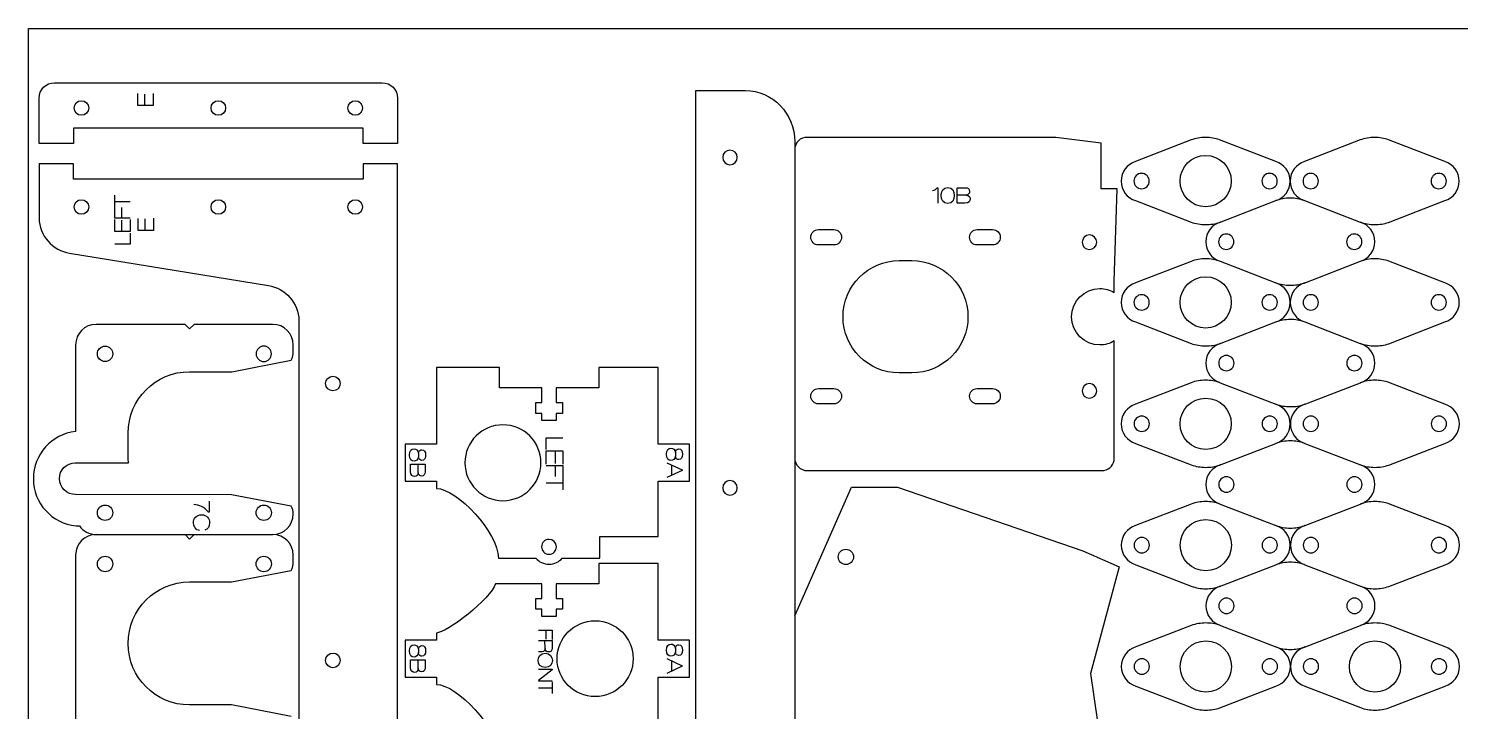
# Model space of a CAD drawing. Extents: x -610 to 0, y -305 to 0.
# Drawn here: x -609.6 to -330, y -133.2 to 0 of the extents above; entities that cross this region are included whole.
import ezdxf

# ---------------------------------------------------------------- set-up
doc = ezdxf.new("R2010")
doc.units = 0
doc.layers.add('CUTS', color=1, linetype='Continuous', true_color=0xff0000)
doc.layers.add('TEXT', color=5, linetype='Continuous', true_color=0x0000ff)
doc.layers.add('laser bed referance', color=3, linetype='Continuous', lineweight=25, true_color=0x00ff00)

msp = doc.modelspace()

# ---------------------------------------------------------------- linework, layer by layer
at = {"layer": 'CUTS', "color": 1, "true_color": 0xff0000}
msp.add_line((-537.56, -13.55), (-537.56, -22.38), dxfattribs=at)
for points in [[(-604.56, -10.55), (-540.56, -10.55)], [(-537.56, -22.38), (-544.26, -22.38), (-544.26, -19.43), (-600.86, -19.43), (-600.86, -22.38), (-607.56, -22.38), (-607.56, -13.56)], [(-479.29, -223.45), (-479.29, -215.85), (-479.29, -12.07)], [(-460.01, -22.07), (-460.01, -253.98), (-466.71, -253.98), (-466.71, -253.98)], [(-397.65, -51.48), (-397.64, -49.33), (-397.04, -31.24), (-400.2, -31.24), (-400.2, -22.34), (-409.02, -21.24), (-457.54, -21.24)], [(-382.63, -21.72), (-393.48, -25.91)], [(-366.09, -25.91), (-377.07, -21.67), (-377.07, -21.67)], [(-349.61, -21.72), (-360.45, -25.91), (-360.45, -25.91)], [(-333.06, -25.91), (-344.05, -21.67)], [(-544.26, -26.38), (-544.26, -29.33), (-600.86, -29.33), (-600.86, -26.38), (-607.56, -26.38), (-607.56, -26.38), (-607.56, -37)], [(-537.56, -258.29), (-537.56, -26.38), (-544.26, -26.38), (-544.26, -26.38)], [(-393.47, -33.55), (-382.61, -37.75)], [(-377.07, -37.79), (-366.09, -33.55)], [(-360.45, -33.55), (-349.59, -37.75)], [(-344.05, -37.79), (-333.07, -33.55)], [(-455.38, -39.2), (-452.37, -39.2)], [(-424.38, -39.2), (-421.37, -39.2)], [(-601.61, -43.77), (-562.79, -50.13)], [(-452.37, -42.2), (-455.38, -42.2), (-455.38, -42.2)], [(-421.37, -42.2), (-424.38, -42.2), (-424.38, -42.2)], [(-439.63, -45.25), (-437.13, -45.25)], [(-382.61, -45.39), (-393.46, -49.58)], [(-376.93, -45.38), (-366.07, -49.58)], [(-360.54, -49.62), (-349.56, -45.38)], [(-333.05, -49.58), (-344.03, -45.34)], [(-561.93, -57.68), (-577.28, -57.68), (-578.17, -58.56), (-579.05, -57.68), (-596.43, -57.68)], [(-556.84, -56.9), (-556.84, -64.51), (-556.84, -268.29)], [(-393.46, -57.22), (-382.59, -61.42)], [(-377.06, -61.46), (-366.08, -57.22)], [(-360.43, -57.22), (-349.57, -61.42)], [(-344.03, -61.46), (-333.06, -57.22)], [(-397.64, -83.57), (-397.64, -60.93)], [(-600.43, -61.68), (-600.43, -78.6)], [(-557.93, -62.93), (-557.93, -61.68)], [(-578.18, -66.93), (-569.94, -66.93), (-558.35, -64.7)], [(-505.4, -103.28), (-498.09, -103.28), (-498.09, -99.08), (-486.69, -99.08), (-486.69, -88.28), (-480.59, -88.28), (-480.59, -81.08), (-486.69, -81.08), (-486.69, -66.08), (-498.28, -66.08), (-498.28, -70.08), (-506.58, -70.08), (-506.58, -72.95), (-505.38, -72.95), (-505.38, -75.05), (-506.58, -75.05), (-506.58, -76.44), (-509.39, -76.44), (-509.39, -75.05), (-510.59, -75.05), (-510.59, -72.95), (-509.39, -72.95), (-509.39, -70.08), (-517.68, -70.08), (-517.68, -66.08), (-529.98, -66.08), (-529.98, -81.08), (-536.08, -81.08), (-536.08, -88.29), (-529.98, -88.29), (-529.98, -89.7), (-529.99, -89.7)], [(-437.13, -67.15), (-439.63, -67.15), (-439.63, -67.15)], [(-382.6, -69.07), (-393.45, -73.26)], [(-376.92, -69.06), (-366.06, -73.26)], [(-360.52, -73.3), (-349.54, -69.06)], [(-333.04, -73.26), (-344.02, -69.02)], [(-455.38, -70.2), (-452.37, -70.2)], [(-424.38, -70.2), (-421.37, -70.2)], [(-452.37, -73.2), (-455.38, -73.2), (-455.38, -73.2)], [(-421.37, -73.2), (-424.38, -73.2), (-424.38, -73.2)], [(-393.45, -80.9), (-382.58, -85.1)], [(-377.05, -85.14), (-366.07, -80.9)], [(-360.42, -80.9), (-349.56, -85.1)], [(-344.02, -85.14), (-333.04, -80.9)], [(-600.5, -84.69), (-590.13, -84.69)], [(-457.54, -86.22), (-400.07, -86.22)], [(-459.99, -114.57), (-448.95, -89.45), (-439.92, -89.45), (-403.78, -101.84), (-396.63, -104.97), (-402.23, -125.77), (-400.2, -140.17), (-393.63, -148.81), (-393.63, -207.75), (-456.63, -207.75), (-459.99, -192.01)], [(-558.35, -93.16), (-569.97, -90.92), (-600.43, -90.9)], [(-382.59, -92.74), (-393.44, -96.94)], [(-376.91, -92.74), (-366.05, -96.94)], [(-360.51, -96.98), (-349.53, -92.74)], [(-333.03, -96.94), (-344.01, -92.7)], [(-600.35, -97), (-599.69, -97)], [(-596.43, -98.68), (-561.93, -98.68)], [(-577.28, -98.68), (-578.17, -99.56), (-579.05, -98.68)], [(-600.43, -102.68), (-600.43, -135.68)], [(-557.93, -103.94), (-557.93, -102.68)], [(-517.88, -103.28), (-510.57, -103.28)], [(-578.18, -107.93), (-569.96, -107.93), (-558.34, -105.7)], [(-486.69, -137.31), (-486.69, -126.51), (-480.59, -126.51), (-480.59, -119.31), (-486.69, -119.31), (-486.69, -104.31), (-498.28, -104.31), (-498.28, -108.31), (-506.58, -108.31), (-506.58, -111.17), (-505.38, -111.17), (-505.38, -113.27), (-506.58, -113.27), (-506.58, -114.66), (-509.39, -114.66), (-509.39, -113.27), (-510.58, -113.27), (-510.58, -111.17), (-509.39, -111.17), (-509.39, -108.31), (-518.45, -108.31), (-518.45, -108.31), (-518.45, -108.31)], [(-393.43, -104.58), (-382.57, -108.77)], [(-377.04, -108.82), (-366.06, -104.58)], [(-360.41, -104.58), (-349.55, -108.77)], [(-344.01, -108.82), (-333.03, -104.58)], [(-382.58, -116.42), (-393.43, -120.62)], [(-376.9, -116.42), (-366.04, -120.62)], [(-360.5, -120.66), (-349.52, -116.42)], [(-333.02, -120.62), (-344, -116.38)], [(-529.99, -117.9), (-529.98, -117.9), (-529.98, -119.31), (-536.08, -119.31), (-536.08, -126.51), (-529.98, -126.51), (-529.98, -127.92), (-529.99, -127.92)], [(-393.42, -128.25), (-382.56, -132.45)], [(-377.02, -132.49), (-366.05, -128.25)], [(-360.4, -128.26), (-349.54, -132.45)], [(-344, -132.49), (-333.02, -128.25)], [(-558.34, -134.16), (-569.97, -131.92), (-578.18, -131.93)]]:
    msp.add_lwpolyline(points, dxfattribs=at)
for points in [[(-607.56, -13.56), (-607.56, -11.9), (-606.21, -10.55), (-604.56, -10.55)], [(-540.56, -10.55), (-538.91, -10.55), (-537.56, -11.9), (-537.56, -13.55)], [(-479.29, -12.07), (-479.29, -12.07), (-474.95, -12.07), (-469.65, -12.07)], [(-469.65, -12.07), (-464.35, -12.07), (-460.01, -16.57), (-460.01, -22.07)], [(-600.71, -15.47), (-600.71, -14.68), (-600.07, -14.05), (-599.29, -14.05)], [(-599.29, -16.9), (-600.07, -16.9), (-600.71, -16.26), (-600.71, -15.47)], [(-599.29, -14.05), (-598.5, -14.05), (-597.86, -14.68), (-597.86, -15.47)], [(-597.86, -15.47), (-597.86, -16.26), (-598.5, -16.9), (-599.29, -16.9)], [(-573.99, -15.47), (-573.99, -14.68), (-573.35, -14.05), (-572.56, -14.05)], [(-572.56, -16.9), (-573.35, -16.9), (-573.99, -16.26), (-573.99, -15.47)], [(-572.56, -14.05), (-571.77, -14.05), (-571.14, -14.68), (-571.14, -15.47)], [(-571.14, -15.47), (-571.14, -16.26), (-571.77, -16.9), (-572.56, -16.9)], [(-547.26, -15.47), (-547.26, -14.68), (-546.62, -14.05), (-545.84, -14.05)], [(-545.84, -16.9), (-546.62, -16.9), (-547.26, -16.26), (-547.26, -15.47)], [(-545.84, -14.05), (-545.05, -14.05), (-544.41, -14.68), (-544.41, -15.47)], [(-544.41, -15.47), (-544.41, -16.26), (-545.05, -16.9), (-545.84, -16.9)], [(-457.54, -21.24), (-458.9, -21.14), (-460.01, -22.24), (-460.01, -23.61)], [(-379.78, -21.23), (-380.78, -21.23), (-381.74, -21.4), (-382.63, -21.72)], [(-377.07, -21.67), (-377.92, -21.39), (-378.83, -21.23), (-379.78, -21.23)], [(-346.76, -21.23), (-347.76, -21.23), (-348.72, -21.4), (-349.61, -21.72)], [(-344.05, -21.67), (-344.9, -21.39), (-345.81, -21.23), (-346.76, -21.23)], [(-472.65, -23.69), (-473.44, -23.69), (-474.07, -24.33), (-474.07, -25.11)], [(-474.07, -25.11), (-474.07, -25.9), (-473.44, -26.54), (-472.65, -26.54)], [(-471.22, -25.11), (-471.22, -24.33), (-471.86, -23.69), (-472.65, -23.69)], [(-472.65, -26.54), (-471.86, -26.54), (-471.22, -25.9), (-471.22, -25.11)], [(-384.78, -29.73), (-384.78, -26.97), (-382.54, -24.73), (-379.78, -24.73)], [(-379.78, -24.73), (-377.02, -24.73), (-374.78, -26.97), (-374.78, -29.73)], [(-393.48, -25.91), (-395.1, -26.42), (-396.28, -27.94), (-396.28, -29.73)], [(-363.28, -29.73), (-363.28, -27.94), (-364.46, -26.42), (-366.09, -25.91)], [(-360.45, -25.91), (-362.08, -26.42), (-363.26, -27.94), (-363.26, -29.73)], [(-330.26, -29.73), (-330.26, -27.94), (-331.44, -26.42), (-333.06, -25.91)], [(-396.28, -29.73), (-396.28, -31.53), (-395.1, -33.05), (-393.47, -33.55)], [(-392.28, -28.23), (-393.11, -28.23), (-393.78, -28.9), (-393.78, -29.73)], [(-393.78, -29.73), (-393.78, -30.56), (-393.11, -31.23), (-392.28, -31.23)], [(-390.78, -29.73), (-390.78, -28.9), (-391.45, -28.23), (-392.28, -28.23)], [(-392.28, -31.23), (-391.45, -31.23), (-390.78, -30.56), (-390.78, -29.73)], [(-379.78, -34.73), (-382.54, -34.73), (-384.78, -32.49), (-384.78, -29.73)], [(-374.78, -29.73), (-374.78, -32.49), (-377.02, -34.73), (-379.78, -34.73)], [(-367.28, -28.23), (-368.11, -28.23), (-368.78, -28.9), (-368.78, -29.73)], [(-368.78, -29.73), (-368.78, -30.56), (-368.11, -31.23), (-367.28, -31.23)], [(-365.78, -29.73), (-365.78, -28.9), (-366.45, -28.23), (-367.28, -28.23)], [(-367.28, -31.23), (-366.45, -31.23), (-365.78, -30.56), (-365.78, -29.73)], [(-366.09, -33.55), (-364.46, -33.05), (-363.28, -31.53), (-363.28, -29.73)], [(-363.26, -29.73), (-363.26, -31.53), (-362.08, -33.05), (-360.45, -33.55)], [(-359.26, -28.23), (-360.09, -28.23), (-360.76, -28.9), (-360.76, -29.73)], [(-360.76, -29.73), (-360.76, -30.56), (-360.09, -31.23), (-359.26, -31.23)], [(-357.76, -29.73), (-357.76, -28.9), (-358.43, -28.23), (-359.26, -28.23)], [(-359.26, -31.23), (-358.43, -31.23), (-357.76, -30.56), (-357.76, -29.73)], [(-334.26, -28.23), (-335.09, -28.23), (-335.76, -28.9), (-335.76, -29.73)], [(-335.76, -29.73), (-335.76, -30.56), (-335.09, -31.23), (-334.26, -31.23)], [(-332.76, -29.73), (-332.76, -28.9), (-333.43, -28.23), (-334.26, -28.23)], [(-334.26, -31.23), (-333.43, -31.23), (-332.76, -30.56), (-332.76, -29.73)], [(-333.07, -33.55), (-331.44, -33.05), (-330.26, -31.53), (-330.26, -29.73)], [(-600.71, -34.79), (-600.71, -34), (-600.07, -33.36), (-599.28, -33.36)], [(-599.28, -33.36), (-598.49, -33.36), (-597.86, -34), (-597.86, -34.79)], [(-573.98, -34.79), (-573.98, -34), (-573.34, -33.36), (-572.56, -33.36)], [(-572.56, -33.36), (-571.77, -33.36), (-571.13, -34), (-571.13, -34.79)], [(-547.26, -34.79), (-547.26, -34), (-546.62, -33.36), (-545.83, -33.36)], [(-545.83, -33.36), (-545.05, -33.36), (-544.41, -34), (-544.41, -34.79)], [(-363.24, -33.06), (-364.24, -33.06), (-365.2, -33.24), (-366.09, -33.55)], [(-360.54, -33.5), (-361.39, -33.22), (-362.3, -33.06), (-363.24, -33.06)], [(-599.28, -36.21), (-600.07, -36.21), (-600.71, -35.57), (-600.71, -34.79)], [(-597.86, -34.79), (-597.86, -35.57), (-598.49, -36.21), (-599.28, -36.21)], [(-572.56, -36.21), (-573.34, -36.21), (-573.98, -35.57), (-573.98, -34.79)], [(-571.13, -34.79), (-571.13, -35.57), (-571.77, -36.21), (-572.56, -36.21)], [(-545.83, -36.21), (-546.62, -36.21), (-547.26, -35.57), (-547.26, -34.79)], [(-544.41, -34.79), (-544.41, -35.57), (-545.05, -36.21), (-545.83, -36.21)], [(-607.56, -37), (-607.56, -40.3), (-604.88, -43.35), (-601.61, -43.77)], [(-382.61, -37.75), (-381.72, -38.06), (-380.77, -38.23), (-379.78, -38.23)], [(-379.78, -38.23), (-378.83, -38.23), (-377.92, -38.08), (-377.07, -37.79)], [(-376.94, -37.74), (-378.57, -38.25), (-379.75, -39.77), (-379.75, -41.56)], [(-349.59, -37.75), (-348.7, -38.06), (-347.75, -38.23), (-346.76, -38.23)], [(-346.74, -41.56), (-346.74, -39.77), (-347.92, -38.25), (-349.55, -37.74)], [(-346.76, -38.23), (-345.81, -38.23), (-344.9, -38.08), (-344.05, -37.79)], [(-456.88, -40.7), (-456.88, -39.87), (-456.21, -39.2), (-455.38, -39.2)], [(-455.38, -42.2), (-456.21, -42.2), (-456.88, -41.53), (-456.88, -40.7)], [(-452.37, -39.2), (-451.54, -39.2), (-450.87, -39.87), (-450.87, -40.7)], [(-450.87, -40.7), (-450.87, -41.53), (-451.54, -42.2), (-452.37, -42.2)], [(-425.88, -40.7), (-425.88, -39.87), (-425.21, -39.2), (-424.38, -39.2)], [(-424.38, -42.2), (-425.21, -42.2), (-425.88, -41.53), (-425.88, -40.7)], [(-421.37, -39.2), (-420.54, -39.2), (-419.87, -39.87), (-419.87, -40.7)], [(-419.87, -40.7), (-419.87, -41.53), (-420.54, -42.2), (-421.37, -42.2)], [(-402.46, -40.23), (-403.25, -40.23), (-403.89, -40.87), (-403.89, -41.66)], [(-403.89, -41.66), (-403.89, -42.44), (-403.25, -43.08), (-402.46, -43.08)], [(-401.04, -41.66), (-401.04, -40.87), (-401.67, -40.23), (-402.46, -40.23)], [(-402.46, -43.08), (-401.67, -43.08), (-401.04, -42.44), (-401.04, -41.66)], [(-379.75, -41.56), (-379.75, -43.36), (-378.56, -44.88), (-376.93, -45.38)], [(-375.75, -40.06), (-376.57, -40.06), (-377.25, -40.74), (-377.25, -41.56)], [(-377.25, -41.56), (-377.25, -42.39), (-376.57, -43.06), (-375.75, -43.06)], [(-374.25, -41.56), (-374.25, -40.74), (-374.92, -40.06), (-375.75, -40.06)], [(-375.75, -43.06), (-374.92, -43.06), (-374.25, -42.39), (-374.25, -41.56)], [(-350.74, -40.06), (-351.57, -40.06), (-352.25, -40.74), (-352.25, -41.56)], [(-352.25, -41.56), (-352.25, -42.39), (-351.57, -43.06), (-350.74, -43.06)], [(-349.25, -41.56), (-349.25, -40.74), (-349.92, -40.06), (-350.74, -40.06)], [(-350.74, -43.06), (-349.92, -43.06), (-349.25, -42.39), (-349.25, -41.56)], [(-349.56, -45.38), (-347.93, -44.88), (-346.74, -43.36), (-346.74, -41.56)], [(-450.58, -56.2), (-450.58, -50.15), (-445.68, -45.25), (-439.63, -45.25)], [(-437.13, -45.25), (-431.08, -45.25), (-426.18, -50.15), (-426.18, -56.2)], [(-379.77, -44.9), (-380.77, -44.9), (-381.72, -45.07), (-382.61, -45.39)], [(-377.06, -45.34), (-377.91, -45.05), (-378.82, -44.9), (-379.77, -44.9)], [(-346.74, -44.9), (-347.74, -44.9), (-348.7, -45.07), (-349.59, -45.39)], [(-344.03, -45.34), (-344.89, -45.05), (-345.8, -44.9), (-346.74, -44.9)], [(-562.79, -50.13), (-559.52, -50.55), (-556.84, -53.6), (-556.84, -56.9)], [(-393.46, -49.58), (-395.09, -50.09), (-396.27, -51.61), (-396.27, -53.4)], [(-384.77, -53.4), (-384.77, -50.64), (-382.53, -48.4), (-379.77, -48.4)], [(-379.77, -48.4), (-377.01, -48.4), (-374.77, -50.64), (-374.77, -53.4)], [(-363.27, -53.4), (-363.27, -51.61), (-364.45, -50.09), (-366.07, -49.58)], [(-366.07, -49.58), (-365.19, -49.89), (-364.24, -50.06), (-363.24, -50.06)], [(-360.44, -49.58), (-362.07, -50.09), (-363.25, -51.61), (-363.25, -53.4)], [(-363.24, -50.06), (-362.3, -50.06), (-361.39, -49.91), (-360.54, -49.62)], [(-330.24, -53.4), (-330.24, -51.61), (-331.42, -50.09), (-333.05, -49.58)], [(-405.95, -56.2), (-405.95, -53.16), (-403.49, -50.7), (-400.45, -50.7)], [(-400.45, -50.7), (-399.42, -50.7), (-398.47, -50.99), (-397.65, -51.48)], [(-392.27, -51.9), (-393.1, -51.9), (-393.77, -52.57), (-393.77, -53.4)], [(-390.77, -53.4), (-390.77, -52.57), (-391.44, -51.9), (-392.27, -51.9)], [(-367.27, -51.9), (-368.1, -51.9), (-368.77, -52.57), (-368.77, -53.4)], [(-365.77, -53.4), (-365.77, -52.57), (-366.44, -51.9), (-367.27, -51.9)], [(-359.24, -51.9), (-360.07, -51.9), (-360.74, -52.57), (-360.74, -53.4)], [(-357.74, -53.4), (-357.74, -52.57), (-358.42, -51.9), (-359.24, -51.9)], [(-334.25, -51.9), (-335.07, -51.9), (-335.75, -52.57), (-335.75, -53.4)], [(-332.75, -53.4), (-332.75, -52.57), (-333.42, -51.9), (-334.25, -51.9)], [(-396.27, -53.4), (-396.27, -55.19), (-395.08, -56.71), (-393.46, -57.22)], [(-393.77, -53.4), (-393.77, -54.23), (-393.1, -54.9), (-392.27, -54.9)], [(-392.27, -54.9), (-391.44, -54.9), (-390.77, -54.23), (-390.77, -53.4)], [(-379.77, -58.4), (-382.53, -58.4), (-384.77, -56.16), (-384.77, -53.4)], [(-374.77, -53.4), (-374.77, -56.16), (-377.01, -58.4), (-379.77, -58.4)], [(-368.77, -53.4), (-368.77, -54.23), (-368.1, -54.9), (-367.27, -54.9)], [(-367.27, -54.9), (-366.44, -54.9), (-365.77, -54.23), (-365.77, -53.4)], [(-366.08, -57.22), (-364.45, -56.71), (-363.27, -55.19), (-363.27, -53.4)], [(-363.25, -53.4), (-363.25, -55.19), (-362.06, -56.71), (-360.43, -57.22)], [(-360.74, -53.4), (-360.74, -54.23), (-360.07, -54.9), (-359.24, -54.9)], [(-359.24, -54.9), (-358.42, -54.9), (-357.74, -54.23), (-357.74, -53.4)], [(-335.75, -53.4), (-335.75, -54.23), (-335.07, -54.9), (-334.25, -54.9)], [(-334.25, -54.9), (-333.42, -54.9), (-332.75, -54.23), (-332.75, -53.4)], [(-333.06, -57.22), (-331.43, -56.71), (-330.24, -55.19), (-330.24, -53.4)], [(-596.43, -57.68), (-598.64, -57.68), (-600.43, -59.47), (-600.43, -61.68)], [(-557.93, -61.68), (-557.93, -59.47), (-559.72, -57.68), (-561.93, -57.68)], [(-439.63, -67.15), (-445.68, -67.15), (-450.58, -62.25), (-450.58, -56.2)], [(-426.18, -56.2), (-426.18, -62.25), (-431.08, -67.15), (-437.13, -67.15)], [(-400.45, -61.7), (-403.49, -61.7), (-405.95, -59.24), (-405.95, -56.2)], [(-363.23, -56.74), (-364.23, -56.74), (-365.19, -56.91), (-366.08, -57.23)], [(-360.52, -57.18), (-361.38, -56.9), (-362.29, -56.74), (-363.23, -56.74)], [(-397.64, -60.93), (-398.47, -61.42), (-399.42, -61.7), (-400.45, -61.7)], [(-382.59, -61.42), (-381.71, -61.73), (-380.76, -61.9), (-379.77, -61.9)], [(-379.77, -61.9), (-378.82, -61.9), (-377.91, -61.74), (-377.06, -61.46)], [(-376.93, -61.42), (-378.56, -61.93), (-379.73, -63.45), (-379.73, -65.24)], [(-349.57, -61.42), (-348.69, -61.73), (-347.74, -61.9), (-346.74, -61.9)], [(-346.73, -65.24), (-346.73, -63.45), (-347.91, -61.93), (-349.54, -61.42)], [(-346.74, -61.9), (-345.8, -61.9), (-344.89, -61.74), (-344.03, -61.46)], [(-596.18, -63.43), (-596.18, -62.6), (-595.51, -61.93), (-594.68, -61.93)], [(-594.68, -64.93), (-595.51, -64.93), (-596.18, -64.26), (-596.18, -63.43)], [(-594.68, -61.93), (-593.85, -61.93), (-593.18, -62.6), (-593.18, -63.43)], [(-593.18, -63.43), (-593.18, -64.26), (-593.85, -64.93), (-594.68, -64.93)], [(-563.68, -61.93), (-564.51, -61.93), (-565.18, -62.6), (-565.18, -63.43)], [(-565.18, -63.43), (-565.18, -64.26), (-564.51, -64.93), (-563.68, -64.93)], [(-562.18, -63.43), (-562.18, -62.6), (-562.85, -61.93), (-563.68, -61.93)], [(-563.68, -64.93), (-562.85, -64.93), (-562.18, -64.26), (-562.18, -63.43)], [(-558.35, -64.7), (-558.08, -64.17), (-557.93, -63.57), (-557.93, -62.93)], [(-375.73, -63.74), (-376.56, -63.74), (-377.23, -64.41), (-377.23, -65.24)], [(-374.23, -65.24), (-374.23, -64.41), (-374.91, -63.74), (-375.73, -63.74)], [(-350.73, -63.74), (-351.56, -63.74), (-352.23, -64.41), (-352.23, -65.24)], [(-349.24, -65.24), (-349.24, -64.41), (-349.91, -63.74), (-350.73, -63.74)], [(-590.18, -78.93), (-590.18, -72.3), (-584.81, -66.93), (-578.18, -66.93)], [(-379.73, -65.24), (-379.73, -67.04), (-378.55, -68.55), (-376.92, -69.06)], [(-377.23, -65.24), (-377.23, -66.07), (-376.56, -66.74), (-375.73, -66.74)], [(-375.73, -66.74), (-374.91, -66.74), (-374.23, -66.07), (-374.23, -65.24)], [(-352.23, -65.24), (-352.23, -66.07), (-351.56, -66.74), (-350.73, -66.74)], [(-350.73, -66.74), (-349.91, -66.74), (-349.24, -66.07), (-349.24, -65.24)], [(-349.54, -69.06), (-347.92, -68.55), (-346.73, -67.04), (-346.73, -65.24)], [(-551.62, -69.22), (-551.62, -68.44), (-550.98, -67.8), (-550.2, -67.8)], [(-550.2, -70.65), (-550.98, -70.65), (-551.62, -70.01), (-551.62, -69.22)], [(-550.2, -67.8), (-549.41, -67.8), (-548.77, -68.44), (-548.77, -69.22)], [(-548.77, -69.22), (-548.77, -70.01), (-549.41, -70.65), (-550.2, -70.65)], [(-402.46, -69.23), (-403.25, -69.23), (-403.89, -69.87), (-403.89, -70.66)], [(-401.04, -70.66), (-401.04, -69.87), (-401.67, -69.23), (-402.46, -69.23)], [(-379.76, -68.58), (-380.75, -68.58), (-381.71, -68.75), (-382.6, -69.07)], [(-377.05, -69.02), (-377.9, -68.73), (-378.81, -68.58), (-379.76, -68.58)], [(-346.73, -68.58), (-347.73, -68.58), (-348.69, -68.75), (-349.58, -69.07)], [(-344.02, -69.02), (-344.88, -68.73), (-345.79, -68.58), (-346.73, -68.58)], [(-456.88, -71.7), (-456.88, -70.87), (-456.21, -70.2), (-455.38, -70.2)], [(-455.38, -73.2), (-456.21, -73.2), (-456.88, -72.53), (-456.88, -71.7)], [(-452.37, -70.2), (-451.54, -70.2), (-450.87, -70.87), (-450.87, -71.7)], [(-450.87, -71.7), (-450.87, -72.53), (-451.54, -73.2), (-452.37, -73.2)], [(-425.88, -71.7), (-425.88, -70.87), (-425.21, -70.2), (-424.38, -70.2)], [(-424.38, -73.2), (-425.21, -73.2), (-425.88, -72.53), (-425.88, -71.7)], [(-421.37, -70.2), (-420.54, -70.2), (-419.87, -70.87), (-419.87, -71.7)], [(-419.87, -71.7), (-419.87, -72.53), (-420.54, -73.2), (-421.37, -73.2)], [(-403.89, -70.66), (-403.89, -71.44), (-403.25, -72.08), (-402.46, -72.08)], [(-402.46, -72.08), (-401.67, -72.08), (-401.04, -71.44), (-401.04, -70.66)], [(-384.76, -77.08), (-384.76, -74.32), (-382.52, -72.08), (-379.76, -72.08)], [(-379.76, -72.08), (-377, -72.08), (-374.76, -74.32), (-374.76, -77.08)], [(-393.45, -73.26), (-395.08, -73.77), (-396.26, -75.29), (-396.26, -77.08)], [(-363.26, -77.08), (-363.26, -75.29), (-364.44, -73.77), (-366.06, -73.26)], [(-366.06, -73.26), (-365.18, -73.57), (-364.23, -73.74), (-363.23, -73.74)], [(-360.43, -73.26), (-362.06, -73.77), (-363.23, -75.29), (-363.23, -77.08)], [(-363.23, -73.74), (-362.29, -73.74), (-361.38, -73.59), (-360.52, -73.3)], [(-330.23, -77.08), (-330.23, -75.29), (-331.41, -73.77), (-333.04, -73.26)], [(-516.98, -77.28), (-521.09, -77.28), (-524.41, -80.6), (-524.41, -84.69)], [(-509.56, -84.69), (-509.56, -80.6), (-512.88, -77.28), (-516.98, -77.28)], [(-396.26, -77.08), (-396.26, -78.87), (-395.07, -80.39), (-393.45, -80.9)], [(-392.26, -75.58), (-393.08, -75.58), (-393.76, -76.25), (-393.76, -77.08)], [(-393.76, -77.08), (-393.76, -77.91), (-393.08, -78.58), (-392.26, -78.58)], [(-390.76, -77.08), (-390.76, -76.25), (-391.43, -75.58), (-392.26, -75.58)], [(-392.26, -78.58), (-391.43, -78.58), (-390.76, -77.91), (-390.76, -77.08)], [(-379.76, -82.08), (-382.52, -82.08), (-384.76, -79.84), (-384.76, -77.08)], [(-374.76, -77.08), (-374.76, -79.84), (-377, -82.08), (-379.76, -82.08)], [(-367.26, -75.58), (-368.09, -75.58), (-368.76, -76.25), (-368.76, -77.08)], [(-368.76, -77.08), (-368.76, -77.91), (-368.09, -78.58), (-367.26, -78.58)], [(-365.76, -77.08), (-365.76, -76.25), (-366.43, -75.58), (-367.26, -75.58)], [(-367.26, -78.58), (-366.43, -78.58), (-365.76, -77.91), (-365.76, -77.08)], [(-366.07, -80.9), (-364.44, -80.39), (-363.26, -78.87), (-363.26, -77.08)], [(-363.23, -77.08), (-363.23, -78.87), (-362.05, -80.39), (-360.42, -80.9)], [(-359.23, -75.58), (-360.06, -75.58), (-360.73, -76.25), (-360.73, -77.08)], [(-360.73, -77.08), (-360.73, -77.91), (-360.06, -78.58), (-359.23, -78.58)], [(-357.73, -77.08), (-357.73, -76.25), (-358.41, -75.58), (-359.23, -75.58)], [(-359.23, -78.58), (-358.41, -78.58), (-357.73, -77.91), (-357.73, -77.08)], [(-334.23, -75.58), (-335.06, -75.58), (-335.73, -76.25), (-335.73, -77.08)], [(-335.73, -77.08), (-335.73, -77.91), (-335.06, -78.58), (-334.23, -78.58)], [(-332.74, -77.08), (-332.74, -76.25), (-333.41, -75.58), (-334.23, -75.58)], [(-334.23, -78.58), (-333.41, -78.58), (-332.74, -77.91), (-332.74, -77.08)], [(-333.04, -80.9), (-331.42, -80.39), (-330.23, -78.87), (-330.23, -77.08)], [(-600.43, -78.6), (-605.07, -79.1), (-608.68, -83.02), (-608.68, -87.79)], [(-590.13, -84.69), (-590.13, -84.69), (-590.18, -81.02), (-590.18, -78.93)], [(-363.22, -80.42), (-364.22, -80.42), (-365.18, -80.59), (-366.07, -80.91)], [(-360.51, -80.86), (-361.37, -80.57), (-362.28, -80.42), (-363.22, -80.42)], [(-460.01, -83.75), (-460.01, -85.11), (-458.9, -86.22), (-457.54, -86.22)], [(-397.64, -84.22), (-397.67, -84.07), (-397.64, -83.91), (-397.64, -83.57)], [(-603.6, -87.79), (-603.6, -86.08), (-602.22, -84.69), (-600.5, -84.69)], [(-524.41, -84.69), (-524.41, -88.77), (-521.09, -92.08), (-516.98, -92.08)], [(-516.98, -92.08), (-512.88, -92.08), (-509.56, -88.77), (-509.56, -84.69)], [(-400.07, -86.22), (-398.86, -86.22), (-397.86, -85.36), (-397.64, -84.22)], [(-382.58, -85.1), (-381.7, -85.41), (-380.75, -85.58), (-379.76, -85.58)], [(-379.76, -85.58), (-378.81, -85.58), (-377.9, -85.42), (-377.05, -85.14)], [(-376.92, -85.1), (-378.54, -85.61), (-379.72, -87.13), (-379.72, -88.92)], [(-349.56, -85.1), (-348.68, -85.41), (-347.73, -85.58), (-346.73, -85.58)], [(-346.72, -88.92), (-346.72, -87.13), (-347.9, -85.61), (-349.53, -85.1)], [(-346.73, -85.58), (-345.79, -85.58), (-344.88, -85.42), (-344.02, -85.14)], [(-608.68, -87.79), (-608.68, -92.59), (-605.03, -96.54), (-600.35, -97)], [(-600.43, -90.9), (-602.14, -90.9), (-603.6, -89.51), (-603.6, -87.79)], [(-472.65, -88.16), (-473.44, -88.16), (-474.07, -88.8), (-474.07, -89.59)], [(-471.22, -89.59), (-471.22, -88.8), (-471.86, -88.16), (-472.65, -88.16)], [(-379.72, -88.92), (-379.72, -90.72), (-378.54, -92.23), (-376.91, -92.74)], [(-375.72, -87.42), (-376.55, -87.42), (-377.22, -88.09), (-377.22, -88.92)], [(-377.22, -88.92), (-377.22, -89.75), (-376.55, -90.42), (-375.72, -90.42)], [(-374.22, -88.92), (-374.22, -88.09), (-374.9, -87.42), (-375.72, -87.42)], [(-375.72, -90.42), (-374.9, -90.42), (-374.22, -89.75), (-374.22, -88.92)], [(-350.72, -87.42), (-351.55, -87.42), (-352.22, -88.09), (-352.22, -88.92)], [(-352.22, -88.92), (-352.22, -89.75), (-351.55, -90.42), (-350.72, -90.42)], [(-349.22, -88.92), (-349.22, -88.09), (-349.9, -87.42), (-350.72, -87.42)], [(-350.72, -90.42), (-349.9, -90.42), (-349.22, -89.75), (-349.22, -88.92)], [(-349.53, -92.74), (-347.91, -92.23), (-346.72, -90.72), (-346.72, -88.92)], [(-529.99, -89.7), (-525.97, -89.7), (-517.88, -98.34), (-517.88, -103.28)], [(-474.07, -89.59), (-474.07, -90.37), (-473.44, -91.01), (-472.65, -91.01)], [(-472.65, -91.01), (-471.86, -91.01), (-471.22, -90.37), (-471.22, -89.59)], [(-596.18, -94.43), (-596.18, -93.6), (-595.51, -92.93), (-594.68, -92.93)], [(-594.68, -95.93), (-595.51, -95.93), (-596.18, -95.26), (-596.18, -94.43)], [(-594.68, -92.93), (-593.85, -92.93), (-593.18, -93.6), (-593.18, -94.43)], [(-593.18, -94.43), (-593.18, -95.26), (-593.85, -95.93), (-594.68, -95.93)], [(-565.18, -94.43), (-565.18, -93.6), (-564.51, -92.93), (-563.68, -92.93)], [(-563.68, -95.93), (-564.51, -95.93), (-565.18, -95.26), (-565.18, -94.43)], [(-563.68, -92.93), (-562.85, -92.93), (-562.18, -93.6), (-562.18, -94.43)], [(-562.18, -94.43), (-562.18, -95.26), (-562.85, -95.93), (-563.68, -95.93)], [(-561.93, -98.68), (-559.72, -98.68), (-557.93, -96.89), (-557.93, -94.68)], [(-557.93, -94.68), (-557.93, -94.04), (-558.08, -93.69), (-558.35, -93.16)], [(-379.75, -92.26), (-380.74, -92.26), (-381.7, -92.43), (-382.59, -92.74)], [(-377.04, -92.7), (-377.89, -92.41), (-378.8, -92.26), (-379.75, -92.26)], [(-346.72, -92.26), (-347.72, -92.26), (-348.68, -92.43), (-349.57, -92.74)], [(-344.01, -92.7), (-344.86, -92.41), (-345.78, -92.26), (-346.72, -92.26)], [(-599.69, -97), (-598.96, -98.01), (-597.78, -98.68), (-596.43, -98.68)], [(-393.44, -96.94), (-395.07, -97.45), (-396.25, -98.96), (-396.25, -100.76)], [(-384.75, -100.76), (-384.75, -97.99), (-382.51, -95.76), (-379.75, -95.76)], [(-379.75, -95.76), (-376.98, -95.76), (-374.75, -97.99), (-374.75, -100.76)], [(-363.25, -100.76), (-363.25, -98.96), (-364.43, -97.45), (-366.05, -96.94)], [(-366.05, -96.94), (-365.17, -97.25), (-364.22, -97.42), (-363.22, -97.42)], [(-360.42, -96.94), (-362.04, -97.45), (-363.22, -98.96), (-363.22, -100.76)], [(-363.22, -97.42), (-362.28, -97.42), (-361.37, -97.26), (-360.51, -96.98)], [(-330.22, -100.76), (-330.22, -98.96), (-331.4, -97.45), (-333.03, -96.94)], [(-596.43, -98.68), (-598.64, -98.68), (-600.43, -100.47), (-600.43, -102.68)], [(-557.93, -102.68), (-557.93, -100.47), (-559.72, -98.68), (-561.93, -98.68)], [(-507.98, -99.63), (-508.79, -99.63), (-509.43, -100.28), (-509.43, -101.08)], [(-506.54, -101.08), (-506.54, -100.28), (-507.18, -99.63), (-507.98, -99.63)], [(-392.25, -99.26), (-393.07, -99.26), (-393.75, -99.93), (-393.75, -100.76)], [(-390.75, -100.76), (-390.75, -99.93), (-391.42, -99.26), (-392.25, -99.26)], [(-367.25, -99.26), (-368.07, -99.26), (-368.75, -99.93), (-368.75, -100.76)], [(-365.75, -100.76), (-365.75, -99.93), (-366.42, -99.26), (-367.25, -99.26)], [(-359.22, -99.26), (-360.05, -99.26), (-360.72, -99.93), (-360.72, -100.76)], [(-357.72, -100.76), (-357.72, -99.93), (-358.4, -99.26), (-359.22, -99.26)], [(-334.22, -99.26), (-335.05, -99.26), (-335.72, -99.93), (-335.72, -100.76)], [(-332.72, -100.76), (-332.72, -99.93), (-333.4, -99.26), (-334.22, -99.26)], [(-596.18, -104.43), (-596.18, -103.6), (-595.51, -102.93), (-594.68, -102.93)], [(-594.68, -102.93), (-593.85, -102.93), (-593.18, -103.6), (-593.18, -104.43)], [(-565.18, -104.43), (-565.18, -103.6), (-564.51, -102.93), (-563.68, -102.93)], [(-563.68, -102.93), (-562.85, -102.93), (-562.18, -103.6), (-562.18, -104.43)], [(-510.57, -103.28), (-509.95, -104.02), (-509.02, -104.48), (-507.98, -104.48)], [(-509.43, -101.08), (-509.43, -101.89), (-508.79, -102.54), (-507.98, -102.54)], [(-507.98, -102.54), (-507.18, -102.54), (-506.54, -101.89), (-506.54, -101.08)], [(-507.98, -104.48), (-506.95, -104.48), (-506.02, -104.02), (-505.4, -103.28)], [(-451.52, -103.05), (-451.52, -102.22), (-450.85, -101.55), (-450.02, -101.55)], [(-450.02, -104.55), (-450.85, -104.55), (-451.52, -103.88), (-451.52, -103.05)], [(-450.02, -101.55), (-449.19, -101.55), (-448.52, -102.22), (-448.52, -103.05)], [(-448.52, -103.05), (-448.52, -103.88), (-449.19, -104.55), (-450.02, -104.55)], [(-396.25, -100.76), (-396.25, -102.55), (-395.06, -104.07), (-393.43, -104.58)], [(-393.75, -100.76), (-393.75, -101.59), (-393.07, -102.26), (-392.25, -102.26)], [(-392.25, -102.26), (-391.42, -102.26), (-390.75, -101.59), (-390.75, -100.76)], [(-379.75, -105.76), (-382.51, -105.76), (-384.75, -103.52), (-384.75, -100.76)], [(-374.75, -100.76), (-374.75, -103.52), (-376.99, -105.76), (-379.75, -105.76)], [(-368.75, -100.76), (-368.75, -101.59), (-368.07, -102.26), (-367.25, -102.26)], [(-367.25, -102.26), (-366.42, -102.26), (-365.75, -101.59), (-365.75, -100.76)], [(-366.06, -104.58), (-364.43, -104.07), (-363.25, -102.55), (-363.25, -100.76)], [(-363.22, -100.76), (-363.22, -102.55), (-362.04, -104.07), (-360.41, -104.58)], [(-360.72, -100.76), (-360.72, -101.59), (-360.05, -102.26), (-359.22, -102.26)], [(-359.22, -102.26), (-358.4, -102.26), (-357.72, -101.59), (-357.72, -100.76)], [(-335.72, -100.76), (-335.72, -101.59), (-335.05, -102.26), (-334.22, -102.26)], [(-334.22, -102.26), (-333.4, -102.26), (-332.72, -101.59), (-332.72, -100.76)], [(-333.03, -104.58), (-331.4, -104.07), (-330.22, -102.55), (-330.22, -100.76)], [(-594.68, -105.93), (-595.51, -105.93), (-596.18, -105.26), (-596.18, -104.43)], [(-593.18, -104.43), (-593.18, -105.26), (-593.85, -105.93), (-594.68, -105.93)], [(-563.68, -105.93), (-564.51, -105.93), (-565.18, -105.26), (-565.18, -104.43)], [(-562.18, -104.43), (-562.18, -105.26), (-562.85, -105.93), (-563.68, -105.93)], [(-558.34, -105.7), (-558.08, -105.17), (-557.93, -104.57), (-557.93, -103.94)], [(-363.21, -104.1), (-364.21, -104.1), (-365.17, -104.27), (-366.06, -104.59)], [(-360.5, -104.54), (-361.35, -104.25), (-362.27, -104.1), (-363.21, -104.1)], [(-590.18, -119.93), (-590.18, -113.3), (-584.81, -107.93), (-578.18, -107.93)], [(-518.45, -108.31), (-519.27, -111.2), (-528, -117.9), (-529.99, -117.9)], [(-382.57, -108.77), (-381.69, -109.09), (-380.74, -109.26), (-379.75, -109.26)], [(-379.75, -109.26), (-378.8, -109.26), (-377.89, -109.1), (-377.04, -108.82)], [(-376.91, -108.78), (-378.53, -109.29), (-379.71, -110.81), (-379.71, -112.6)], [(-349.55, -108.77), (-348.67, -109.09), (-347.71, -109.26), (-346.72, -109.26)], [(-346.71, -112.6), (-346.71, -110.81), (-347.89, -109.29), (-349.52, -108.78)], [(-346.72, -109.26), (-345.78, -109.26), (-344.86, -109.1), (-344.01, -108.82)], [(-375.71, -111.1), (-376.54, -111.1), (-377.21, -111.77), (-377.21, -112.6)], [(-374.21, -112.6), (-374.21, -111.77), (-374.89, -111.1), (-375.71, -111.1)], [(-350.71, -111.1), (-351.54, -111.1), (-352.21, -111.77), (-352.21, -112.6)], [(-349.21, -112.6), (-349.21, -111.77), (-349.89, -111.1), (-350.71, -111.1)], [(-379.71, -112.6), (-379.71, -114.39), (-378.53, -115.91), (-376.9, -116.42)], [(-377.21, -112.6), (-377.21, -113.43), (-376.54, -114.1), (-375.71, -114.1)], [(-375.71, -114.1), (-374.89, -114.1), (-374.21, -113.43), (-374.21, -112.6)], [(-352.21, -112.6), (-352.21, -113.43), (-351.54, -114.1), (-350.71, -114.1)], [(-350.71, -114.1), (-349.89, -114.1), (-349.21, -113.43), (-349.21, -112.6)], [(-349.52, -116.42), (-347.9, -115.91), (-346.71, -114.39), (-346.71, -112.6)], [(-506.41, -122.91), (-506.41, -118.82), (-503.09, -115.51), (-498.98, -115.51)], [(-498.98, -115.51), (-494.88, -115.51), (-491.56, -118.82), (-491.56, -122.91)], [(-379.73, -115.94), (-380.73, -115.94), (-381.69, -116.11), (-382.58, -116.42)], [(-377.02, -116.38), (-377.88, -116.09), (-378.79, -115.94), (-379.73, -115.94)], [(-346.71, -115.94), (-347.71, -115.94), (-348.67, -116.11), (-349.56, -116.42)], [(-344, -116.38), (-344.85, -116.09), (-345.77, -115.94), (-346.71, -115.94)], [(-578.18, -131.93), (-584.81, -131.93), (-590.18, -126.56), (-590.18, -119.93)], [(-384.73, -124.43), (-384.73, -121.67), (-382.5, -119.43), (-379.73, -119.43)], [(-379.73, -119.43), (-376.97, -119.43), (-374.74, -121.67), (-374.74, -124.43)], [(-351.71, -124.43), (-351.71, -121.67), (-349.47, -119.43), (-346.71, -119.43)], [(-346.71, -119.43), (-343.95, -119.43), (-341.71, -121.67), (-341.71, -124.43)], [(-551.62, -123.23), (-551.62, -122.45), (-550.98, -121.81), (-550.2, -121.81)], [(-550.2, -121.81), (-549.41, -121.81), (-548.77, -122.45), (-548.77, -123.23)], [(-498.98, -130.31), (-503.09, -130.31), (-506.41, -127), (-506.41, -122.91)], [(-491.56, -122.91), (-491.56, -127), (-494.88, -130.31), (-498.98, -130.31)], [(-393.43, -120.62), (-395.06, -121.12), (-396.24, -122.64), (-396.24, -124.43)], [(-392.24, -122.93), (-393.06, -122.93), (-393.74, -123.61), (-393.74, -124.43)], [(-390.74, -124.43), (-390.74, -123.61), (-391.41, -122.93), (-392.24, -122.93)], [(-367.24, -122.93), (-368.06, -122.93), (-368.74, -123.61), (-368.74, -124.43)], [(-365.74, -124.43), (-365.74, -123.61), (-366.41, -122.93), (-367.24, -122.93)], [(-363.23, -124.43), (-363.23, -122.64), (-364.41, -121.12), (-366.04, -120.62)], [(-366.04, -120.62), (-365.16, -120.93), (-364.21, -121.1), (-363.21, -121.1)], [(-360.41, -120.62), (-362.03, -121.12), (-363.21, -122.64), (-363.21, -124.44)], [(-363.21, -121.1), (-362.27, -121.1), (-361.35, -120.94), (-360.5, -120.66)], [(-359.21, -122.93), (-360.04, -122.93), (-360.71, -123.61), (-360.71, -124.43)], [(-357.71, -124.43), (-357.71, -123.61), (-358.38, -122.93), (-359.21, -122.93)], [(-334.21, -122.93), (-335.04, -122.93), (-335.71, -123.61), (-335.71, -124.43)], [(-332.71, -124.43), (-332.71, -123.61), (-333.38, -122.93), (-334.21, -122.93)], [(-330.21, -124.43), (-330.21, -122.64), (-331.39, -121.12), (-333.02, -120.62)], [(-550.2, -124.66), (-550.98, -124.66), (-551.62, -124.02), (-551.62, -123.23)], [(-548.77, -123.23), (-548.77, -124.02), (-549.41, -124.66), (-550.2, -124.66)], [(-396.24, -124.43), (-396.24, -126.23), (-395.05, -127.75), (-393.42, -128.25)], [(-393.74, -124.43), (-393.74, -125.26), (-393.06, -125.93), (-392.24, -125.93)], [(-392.24, -125.93), (-391.41, -125.93), (-390.74, -125.26), (-390.74, -124.43)], [(-379.73, -129.43), (-382.5, -129.43), (-384.73, -127.2), (-384.73, -124.43)], [(-374.74, -124.43), (-374.74, -127.2), (-376.97, -129.43), (-379.73, -129.43)], [(-368.74, -124.43), (-368.74, -125.26), (-368.06, -125.93), (-367.24, -125.93)], [(-367.24, -125.93), (-366.41, -125.93), (-365.74, -125.26), (-365.74, -124.43)], [(-366.05, -128.25), (-364.42, -127.75), (-363.23, -126.23), (-363.23, -124.43)], [(-363.21, -124.44), (-363.21, -126.23), (-362.03, -127.75), (-360.4, -128.26)], [(-360.71, -124.43), (-360.71, -125.26), (-360.04, -125.93), (-359.21, -125.93)], [(-359.21, -125.93), (-358.38, -125.93), (-357.71, -125.26), (-357.71, -124.43)], [(-346.71, -129.43), (-349.47, -129.43), (-351.71, -127.2), (-351.71, -124.43)], [(-341.71, -124.43), (-341.71, -127.2), (-343.95, -129.43), (-346.71, -129.43)], [(-335.71, -124.43), (-335.71, -125.26), (-335.04, -125.93), (-334.21, -125.93)], [(-334.21, -125.93), (-333.38, -125.93), (-332.71, -125.26), (-332.71, -124.43)], [(-333.02, -128.25), (-331.39, -127.75), (-330.21, -126.23), (-330.21, -124.43)], [(-529.99, -127.92), (-525.97, -127.92), (-517.88, -136.56), (-517.88, -141.51)], [(-382.56, -132.45), (-381.68, -132.77), (-380.73, -132.93), (-379.73, -132.93)], [(-379.73, -132.93), (-378.79, -132.93), (-377.88, -132.78), (-377.02, -132.49)], [(-349.54, -132.45), (-348.66, -132.77), (-347.7, -132.93), (-346.71, -132.93)], [(-346.71, -132.93), (-345.77, -132.93), (-344.85, -132.78), (-344, -132.49)]]:
    msp.add_open_spline(points, degree=3, dxfattribs=at)
at = {"layer": 'laser bed referance'}
for p, q in [((-609.6, 0), (0, 0)), ((-609.6, -304.8), (-609.6, 0))]:
    msp.add_line(p, q, dxfattribs=at)
at = {"layer": 'TEXT', "color": 5, "true_color": 0x0000ff}
for points in [[(-585.27, -12.62), (-585.27, -15), (-588.29, -15), (-588.29, -12.65)], [(-586.89, -15), (-586.89, -12.75)], [(-592.79, -35.13), (-592.79, -32.5)], [(-432.19, -31.04), (-432.08, -31.04), (-432.08, -34.02)], [(-428.32, -31.02), (-426.67, -31.02)], [(-426.78, -34.04), (-428.32, -34.04), (-428.32, -31.02), (-428.32, -31.02)], [(-426.53, -32.46), (-428.32, -32.45)], [(-426.53, -32.45), (-426.53, -32.46)], [(-589.75, -33.81), (-592.79, -33.81)], [(-589.75, -36.94), (-592.79, -36.94), (-592.79, -34.8)], [(-591.38, -36.94), (-591.38, -34.92)], [(-589.75, -37.2), (-589.75, -39.6), (-592.79, -39.6), (-592.79, -37.23)], [(-591.38, -39.6), (-591.38, -37.33)], [(-585.2, -36.99), (-585.2, -39.37), (-588.22, -39.37), (-588.22, -37.02)], [(-586.82, -39.37), (-586.82, -37.12)], [(-589.75, -39.89), (-589.75, -42.03), (-592.79, -42.03)], [(-508.56, -82.08), (-508.56, -79.79), (-505.31, -79.79)], [(-533.5, -82.84), (-533.5, -83.52)], [(-533.5, -82.84), (-533.49, -82.84)], [(-533.49, -83.52), (-533.5, -83.52)], [(-508.56, -84.95), (-508.56, -82.39), (-505.31, -82.39), (-505.31, -84.93)], [(-506.82, -82.39), (-506.82, -84.82)], [(-483.32, -82.69), (-483.32, -83.37)], [(-483.32, -82.69), (-483.32, -82.69)], [(-483.32, -83.37), (-483.32, -83.37)], [(-535.04, -86.39), (-535.04, -84.94), (-532.17, -84.94), (-532.17, -84.94)], [(-533.54, -86.63), (-533.53, -84.94)], [(-533.53, -86.63), (-533.54, -86.63)], [(-532.17, -84.94), (-532.17, -86.5)], [(-508.56, -85.24), (-505.31, -85.24), (-505.31, -87.52)], [(-506.82, -85.24), (-506.82, -87.39)], [(-484.99, -84.67), (-481.97, -86.06), (-481.97, -86.17), (-484.99, -87.56)], [(-483.99, -87.1), (-483.99, -85.12)], [(-508.56, -88.58), (-505.31, -88.58)], [(-505.31, -87.17), (-505.31, -89.97)], [(-574.35, -92.2), (-574.35, -94.31), (-574.46, -94.31)], [(-510.07, -117.31), (-507.4, -117.31), (-507.4, -119.18)], [(-508.64, -117.31), (-508.64, -119.08)], [(-510.07, -119.38), (-507.4, -119.38), (-507.4, -120.85)], [(-508.76, -120.96), (-508.77, -120.95), (-508.78, -119.38)], [(-533.5, -121.05), (-533.5, -121.73)], [(-533.5, -121.05), (-533.49, -121.05)], [(-533.49, -121.73), (-533.5, -121.73)], [(-484.99, -122.88), (-481.97, -124.27), (-481.97, -124.38), (-484.99, -125.77)], [(-483.32, -120.9), (-483.32, -121.58)], [(-483.32, -120.9), (-483.32, -120.9)], [(-483.32, -121.58), (-483.32, -121.58)], [(-535.04, -124.6), (-535.04, -123.15), (-532.17, -123.15), (-532.17, -123.15)], [(-533.54, -124.84), (-533.53, -123.15)], [(-533.53, -124.84), (-533.54, -124.84)], [(-532.17, -123.15), (-532.17, -124.71)], [(-510.07, -124.95), (-507.4, -124.95), (-507.4, -125.05), (-510.07, -127.16), (-510.07, -127.24), (-507.4, -127.24)], [(-483.99, -125.31), (-483.99, -123.33)], [(-510.07, -128.56), (-507.4, -128.56)], [(-507.4, -127.4), (-507.4, -129.71)]]:
    msp.add_lwpolyline(points, dxfattribs=at)
for points in [[(-433.13, -31.6), (-432.67, -31.49), (-432.37, -31.25), (-432.19, -31.04)], [(-431.4, -32.53), (-431.4, -31.69), (-431.07, -30.97), (-430.14, -30.97)], [(-430.14, -34.08), (-431.07, -34.08), (-431.4, -33.37), (-431.4, -32.53)], [(-430.14, -30.97), (-429.21, -30.97), (-428.87, -31.69), (-428.87, -32.53)], [(-428.87, -32.53), (-428.87, -33.37), (-429.21, -34.08), (-430.14, -34.08)], [(-425.77, -33.22), (-425.77, -33.57), (-425.99, -34.04), (-426.78, -34.04)], [(-426.67, -31.02), (-426.2, -31.02), (-425.86, -31.28), (-425.86, -31.77)], [(-425.86, -31.77), (-425.86, -32.12), (-426.17, -32.46), (-426.53, -32.45)], [(-426.53, -32.46), (-426.14, -32.48), (-425.77, -32.69), (-425.77, -33.22)], [(-535.21, -83.18), (-535.21, -82.28), (-534.81, -81.99), (-534.35, -81.99)], [(-534.35, -84.37), (-534.81, -84.37), (-535.21, -84.08), (-535.21, -83.18)], [(-534.35, -81.99), (-533.88, -81.99), (-533.56, -82.24), (-533.5, -82.84)], [(-533.5, -83.52), (-533.56, -84.12), (-533.88, -84.37), (-534.35, -84.37)], [(-533.49, -82.84), (-533.45, -82.3), (-533.09, -82.14), (-532.84, -82.14)], [(-532.84, -84.22), (-533.09, -84.22), (-533.45, -84.06), (-533.49, -83.52)], [(-532.84, -82.14), (-532.35, -82.14), (-532.09, -82.51), (-532.09, -83.18)], [(-532.09, -83.18), (-532.09, -83.85), (-532.35, -84.22), (-532.84, -84.22)], [(-485.03, -83.03), (-485.03, -82.13), (-484.64, -81.84), (-484.18, -81.84)], [(-484.18, -84.22), (-484.64, -84.22), (-485.03, -83.93), (-485.03, -83.03)], [(-484.18, -81.84), (-483.7, -81.84), (-483.38, -82.09), (-483.32, -82.69)], [(-483.32, -83.37), (-483.38, -83.97), (-483.7, -84.22), (-484.18, -84.22)], [(-483.32, -82.69), (-483.28, -82.15), (-482.91, -81.99), (-482.66, -81.99)], [(-482.66, -84.07), (-482.91, -84.07), (-483.28, -83.91), (-483.32, -83.37)], [(-482.66, -81.99), (-482.17, -81.99), (-481.92, -82.36), (-481.92, -83.03)], [(-481.92, -83.03), (-481.92, -83.7), (-482.17, -84.07), (-482.66, -84.07)], [(-534.26, -87.36), (-534.59, -87.36), (-535.04, -87.14), (-535.04, -86.39)], [(-533.54, -86.63), (-533.56, -87.01), (-533.76, -87.36), (-534.26, -87.36)], [(-532.88, -87.27), (-533.22, -87.27), (-533.54, -86.97), (-533.53, -86.63)], [(-532.17, -86.5), (-532.17, -86.95), (-532.41, -87.27), (-532.88, -87.27)], [(-577.42, -96.41), (-577.42, -95.54), (-576.84, -94.84), (-575.84, -94.84)], [(-574.46, -94.31), (-575.32, -93.33), (-576.3, -92.88), (-577.33, -92.84)], [(-575.84, -94.84), (-574.84, -94.84), (-574.26, -95.54), (-574.26, -96.41)], [(-576.21, -97.92), (-577.01, -97.83), (-577.42, -97.1), (-577.42, -96.41)], [(-574.26, -96.41), (-574.26, -97.12), (-574.56, -97.69), (-575.21, -97.85)], [(-535.21, -121.39), (-535.21, -120.49), (-534.81, -120.2), (-534.35, -120.2)], [(-534.35, -120.2), (-533.88, -120.2), (-533.56, -120.45), (-533.5, -121.05)], [(-485.03, -121.24), (-485.03, -120.34), (-484.64, -120.05), (-484.18, -120.05)], [(-484.18, -120.05), (-483.7, -120.05), (-483.38, -120.3), (-483.32, -120.9)], [(-483.32, -120.9), (-483.28, -120.36), (-482.91, -120.2), (-482.66, -120.2)], [(-482.66, -120.2), (-482.17, -120.2), (-481.92, -120.57), (-481.92, -121.24)], [(-534.35, -122.58), (-534.81, -122.58), (-535.21, -122.29), (-535.21, -121.39)], [(-533.5, -121.73), (-533.56, -122.33), (-533.88, -122.58), (-534.35, -122.58)], [(-533.49, -121.05), (-533.45, -120.51), (-533.09, -120.35), (-532.84, -120.35)], [(-532.84, -122.43), (-533.09, -122.43), (-533.45, -122.27), (-533.49, -121.73)], [(-532.84, -120.35), (-532.35, -120.35), (-532.09, -120.72), (-532.09, -121.39)], [(-532.09, -121.39), (-532.09, -122.06), (-532.35, -122.43), (-532.84, -122.43)], [(-510.13, -123.25), (-510.13, -122.48), (-509.62, -121.86), (-508.73, -121.86)], [(-509.33, -121.54), (-509.43, -121.54), (-509.96, -121.55), (-510.07, -121.6)], [(-508.77, -120.95), (-508.78, -121.36), (-508.97, -121.54), (-509.33, -121.54)], [(-508.13, -121.59), (-508.38, -121.59), (-508.74, -121.42), (-508.76, -120.96)], [(-508.73, -121.86), (-507.85, -121.86), (-507.34, -122.48), (-507.34, -123.25)], [(-507.4, -120.85), (-507.4, -121.39), (-507.65, -121.59), (-508.13, -121.59)], [(-484.18, -122.43), (-484.64, -122.43), (-485.03, -122.14), (-485.03, -121.24)], [(-483.32, -121.58), (-483.38, -122.18), (-483.7, -122.43), (-484.18, -122.43)], [(-482.66, -122.28), (-482.91, -122.28), (-483.28, -122.12), (-483.32, -121.58)], [(-481.92, -121.24), (-481.92, -121.91), (-482.17, -122.28), (-482.66, -122.28)], [(-534.26, -125.57), (-534.59, -125.57), (-535.04, -125.36), (-535.04, -124.6)], [(-533.54, -124.84), (-533.56, -125.22), (-533.76, -125.57), (-534.26, -125.57)], [(-532.88, -125.48), (-533.22, -125.48), (-533.54, -125.18), (-533.53, -124.84)], [(-532.17, -124.71), (-532.17, -125.16), (-532.41, -125.48), (-532.88, -125.48)], [(-508.73, -124.63), (-509.62, -124.63), (-510.13, -124.01), (-510.13, -123.25)], [(-507.34, -123.25), (-507.34, -124.01), (-507.85, -124.63), (-508.73, -124.63)]]:
    msp.add_open_spline(points, degree=3, dxfattribs=at)

doc.saveas('drawing.dxf')
